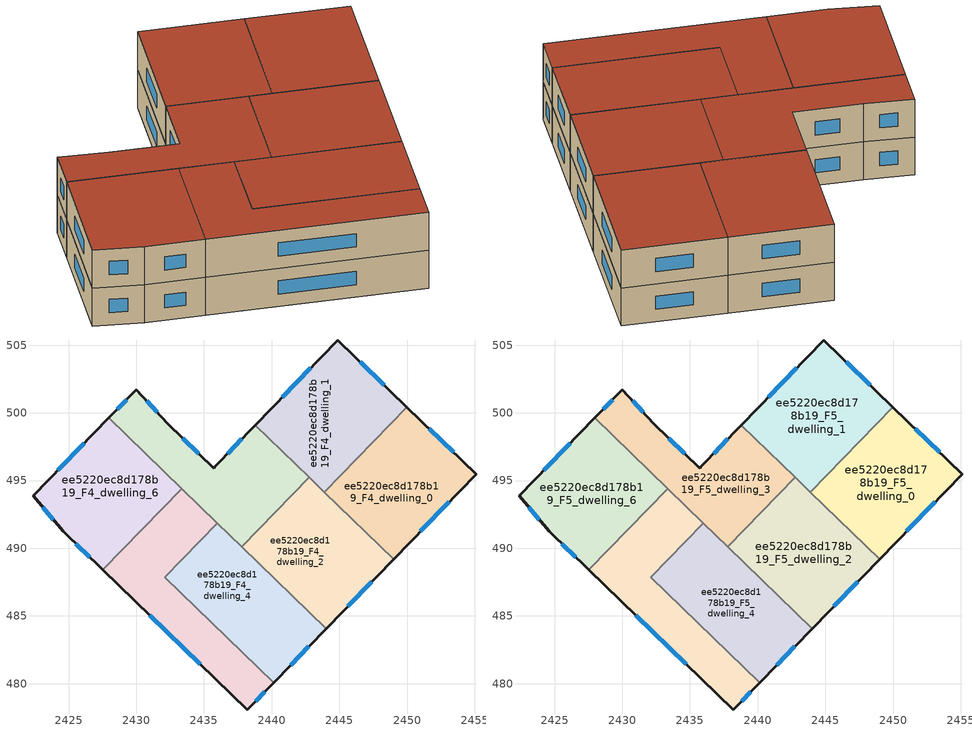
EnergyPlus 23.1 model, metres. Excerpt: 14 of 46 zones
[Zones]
ee5220ec8d178b19_F4_dwelling_0
 floor to ee5220ec8d178b19_F3_dwelling_7 (EU_floor_Construction): 2454.97,495.35 2449,489.2 2444.66,493.41 2444.66,494.94 2445.03,495.32 z12
 floor to ee5220ec8d178b19_F3_dwelling_6 (EU_floor_Construction): 2455.1,495.48 2454.97,495.35 2445.03,495.32 2449.99,500.43 z12
 floor to ee5220ec8d178b19_F3_dwelling_4 (EU_floor_Construction): 2444.66,494.94 2444.66,493.41 2443.9,494.15 z12
 wall outside (EU_wall_Construction): 2449,489.2 2455.1,495.48 2449.99,500.43 z12:15
 wall to ee5220ec8d178b19_F4_dwelling_1 (EU_wall_Construction): 2449.99,500.43 2443.9,494.15 z12:15
 wall to ee5220ec8d178b19_F4_dwelling_2 (EU_wall_Construction): 2443.9,494.15 2449,489.2 z12:15
 window (EU_Window_Construction): 2453.44,497.09 2451.65,498.82 / 2450.98,491.24 2453.11,493.44 z12.98:14.02
ee5220ec8d178b19_F4_dwelling_1
 floor to ee5220ec8d178b19_F3_dwelling_4 (EU_floor_Construction): 2444.63,505.12 2444.66,494.94 2443.9,494.15 2439.3,498.61 2439.3,499.63 z12
 floor to ee5220ec8d178b19_F3_dwelling_6 (EU_floor_Construction): 2449.99,500.43 2445.03,495.32 2444.66,495.32 2444.63,505.12 2444.89,505.38 z12
 floor to ee5220ec8d178b19_F3_dwelling_2 (EU_floor_Construction): 2439.3,499.63 2439.3,498.61 2438.8,499.11 z12
 floor to ee5220ec8d178b19_F3_dwelling_7 (EU_floor_Construction): 2445.03,495.32 2444.66,494.94 2444.66,495.32 z12
 wall outside (EU_wall_Construction): 2449.99,500.43 2444.89,505.38 2438.8,499.11 z12:15
 wall to ee5220ec8d178b19_F4_dwelling_3 (EU_wall_Construction): 2438.8,499.11 2442.77,495.25 z12:15
 wall to ee5220ec8d178b19_F4_dwelling_2 (EU_wall_Construction): 2442.77,495.25 2443.9,494.15 z12:15
 window (EU_Window_Construction): 2448.33,502.04 2446.55,503.77 / 2442.91,503.34 2440.78,501.15 z12.98:14.02
ee5220ec8d178b19_F4_dwelling_2
 floor to ee5220ec8d178b19_F3_dwelling_5 (EU_floor_Construction): 2444.67,492.2 2444.69,484.76 2444.01,484.06 2439.33,488.6 2439.32,491.7 2439.8,492.19 z12
 floor to ee5220ec8d178b19_F3_dwelling_7 (EU_floor_Construction): 2449,489.2 2444.69,484.76 2444.66,493.41 z12
 floor to ee5220ec8d178b19_F3_dwelling_4 (EU_floor_Construction): 2444.66,493.41 2444.67,492.2 2439.8,492.19 2442.77,495.25 z12
 floor to ee5220ec8d178b19_F3_dwelling_2 (EU_floor_Construction): 2439.32,491.7 2439.33,488.87 2439.06,488.87 2437.78,490.11 z12
 floor to ee5220ec8d178b19_F3_dwelling_3 (EU_floor_Construction): 2439.33,488.87 2439.33,488.6 2439.06,488.87 z12
 wall outside (EU_wall_Construction): 2444.01,484.06 2449,489.2 z12:15
 wall to ee5220ec8d178b19_F4_dwelling_3 (EU_wall_Construction): 2442.77,495.25 2437.78,490.11 z12:15
 wall to ee5220ec8d178b19_F4_dwelling_4 (EU_wall_Construction): 2437.78,490.11 2444.01,484.06 z12:15
 window (EU_Window_Construction): 2445.64,485.73 2447.38,487.53 z12.98:14.02
ee5220ec8d178b19_F4_dwelling_3
 floor to ee5220ec8d178b19_F3_dwelling_2 (EU_floor_Construction): 2439.3,498.61 2439.32,491.7 2437.78,490.11 2433.04,494.7 2433.03,498.52 2435.71,495.92 2438.8,499.11 z12
 floor to ee5220ec8d178b19_F3_dwelling_0 (EU_floor_Construction): 2432.32,499.21 2433.03,498.52 2433.04,494.7 2427.97,499.63 2430.01,501.72 z12
 floor to ee5220ec8d178b19_F3_dwelling_5 (EU_floor_Construction): 2439.8,492.19 2439.32,491.7 2439.32,492.18 z12
 floor to ee5220ec8d178b19_F3_dwelling_4 (EU_floor_Construction): 2442.77,495.25 2439.8,492.19 2439.32,492.18 2439.3,498.61 z12
 wall outside (EU_wall_Construction): 2438.8,499.11 2435.76,495.97 2435.71,495.92 2432.32,499.21 2430.01,501.72 2429.92,501.63 2427.97,499.63 z12:15
 wall to ee5220ec8d178b19_F4_dwelling_6 (EU_wall_Construction): 2427.97,499.63 2433.35,494.41 z12:15
 wall to ee5220ec8d178b19_F4_dwelling_5 (EU_wall_Construction): 2433.35,494.41 2435.99,491.85 z12:15
 wall to ee5220ec8d178b19_F4_dwelling_4 (EU_wall_Construction): 2435.99,491.85 2437.78,490.11 z12:15
 window (EU_Window_Construction): 2429.29,500.98 2428.6,500.28 / 2431.56,500.03 2430.76,500.91 / 2434.6,496.99 2433.42,498.14 / 2437.81,498.09 2436.74,496.99 z12.98:14.02
ee5220ec8d178b19_F4_dwelling_4
 floor to ee5220ec8d178b19_F3_dwelling_3 (EU_floor_Construction): 2439.33,488.6 2439.36,480.83 2433.07,486.93 2433.06,488.83 2433.08,488.85 2439.06,488.87 z12
 floor to ee5220ec8d178b19_F3_dwelling_1 (EU_floor_Construction): 2433.06,488.83 2433.07,486.93 2432.11,487.85 z12
 floor to ee5220ec8d178b19_F3_dwelling_5 (EU_floor_Construction): 2444.01,484.06 2440.14,480.07 2439.36,480.83 2439.33,488.6 z12
 floor to ee5220ec8d178b19_F3_dwelling_2 (EU_floor_Construction): 2439.06,488.87 2433.08,488.85 2435.99,491.85 z12
 wall outside (EU_wall_Construction): 2440.14,480.07 2444.01,484.06 z12:15
 wall to ee5220ec8d178b19_F4_dwelling_5 (EU_wall_Construction): 2435.99,491.85 2432.11,487.85 2440.14,480.07 z12:15
 window (EU_Window_Construction): 2441.4,481.37 2442.75,482.76 z12.98:14.02
ee5220ec8d178b19_F4_dwelling_5
 floor to ee5220ec8d178b19_F3_dwelling_1 (EU_floor_Construction): 2433.05,493.35 2433.06,488.83 2432.11,487.85 2433.07,486.93 2433.08,483.01 2427.52,488.4 2432.32,493.35 z12
 floor to ee5220ec8d178b19_F3_dwelling_0 (EU_floor_Construction): 2433.05,494.1 2433.05,493.35 2432.32,493.35 z12
 floor to ee5220ec8d178b19_F3_dwelling_3 (EU_floor_Construction): 2439.36,480.83 2439.36,479.26 2438.19,478.05 2433.08,483.01 2433.07,486.93 z12
 floor to ee5220ec8d178b19_F3_dwelling_5 (EU_floor_Construction): 2440.14,480.07 2439.36,479.26 2439.36,480.83 z12
 floor to ee5220ec8d178b19_F3_dwelling_2 (EU_floor_Construction): 2435.99,491.85 2433.08,488.85 2433.06,488.85 2433.05,494.1 2433.35,494.41 z12
 wall outside (EU_wall_Construction): 2427.52,488.4 2438.19,478.05 2440.14,480.07 z12:15
 wall to ee5220ec8d178b19_F4_dwelling_6 (EU_wall_Construction): 2433.35,494.41 2427.52,488.4 z12:15
 window (EU_Window_Construction): 2438.82,478.71 2439.5,479.41 / 2430.99,485.04 2434.72,481.42 z12.98:14.02
ee5220ec8d178b19_F4_dwelling_6
 floor to ee5220ec8d178b19_F3_dwelling_0 (EU_floor_Construction): 2433.04,494.7 2433.05,494.1 2432.32,493.35 2422.83,493.32 2422.37,493.87 2427.97,499.63 z12
 floor to ee5220ec8d178b19_F3_dwelling_1 (EU_floor_Construction): 2432.32,493.35 2427.52,488.4 2424.59,491.24 2422.83,493.32 z12
 floor to ee5220ec8d178b19_F3_dwelling_2 (EU_floor_Construction): 2433.35,494.41 2433.05,494.1 2433.04,494.7 z12
 wall outside (EU_wall_Construction): 2427.97,499.63 2422.37,493.87 2424.59,491.24 2427.52,488.4 z12:15
 window (EU_Window_Construction): 2425.54,490.32 2426.56,489.33 / 2423.09,493.02 2423.87,492.1 / 2426.15,497.76 2424.19,495.74 z12.98:14.02
ee5220ec8d178b19_F5_dwelling_0
 floor to ee5220ec8d178b19_F4_dwelling_0 (EU_floor_Construction): 2455.1,495.48 2449,489.2 2443.9,494.15 2449.99,500.43 z15
 wall outside (EU_wall_Construction): 2449,489.2 2455.1,495.48 2449.99,500.43 z15:18
 wall to ee5220ec8d178b19_F5_dwelling_1 (EU_wall_Construction): 2449.99,500.43 2443.9,494.15 z15:18
 wall to ee5220ec8d178b19_F5_dwelling_2 (EU_wall_Construction): 2443.9,494.15 2449,489.2 z15:18
 window (EU_Window_Construction): 2453.44,497.09 2451.65,498.82 / 2450.98,491.24 2453.11,493.44 z15.98:17.02
 roof outside (EU_roof_Construction): 2449,489.2 2455.1,495.48 2449.99,500.43 2443.9,494.15 z18
ee5220ec8d178b19_F5_dwelling_1
 floor to ee5220ec8d178b19_F4_dwelling_1 (EU_floor_Construction): 2449.99,500.43 2443.9,494.15 2438.8,499.11 2444.89,505.38 z15
 wall outside (EU_wall_Construction): 2449.99,500.43 2444.89,505.38 2438.8,499.11 z15:18
 wall to ee5220ec8d178b19_F5_dwelling_3 (EU_wall_Construction): 2438.8,499.11 2442.77,495.25 z15:18
 wall to ee5220ec8d178b19_F5_dwelling_2 (EU_wall_Construction): 2442.77,495.25 2443.9,494.15 z15:18
 window (EU_Window_Construction): 2448.33,502.04 2446.55,503.77 / 2442.91,503.34 2440.78,501.15 z15.98:17.02
 roof outside (EU_roof_Construction): 2443.9,494.15 2449.99,500.43 2444.89,505.38 2438.8,499.11 z18
ee5220ec8d178b19_F5_dwelling_2
 floor to ee5220ec8d178b19_F4_dwelling_2 (EU_floor_Construction): 2449,489.2 2444.01,484.06 2437.78,490.11 2442.77,495.25 z15
 wall outside (EU_wall_Construction): 2444.01,484.06 2449,489.2 z15:18
 wall to ee5220ec8d178b19_F5_dwelling_3 (EU_wall_Construction): 2442.77,495.25 2437.78,490.11 z15:18
 wall to ee5220ec8d178b19_F5_dwelling_4 (EU_wall_Construction): 2437.78,490.11 2444.01,484.06 z15:18
 window (EU_Window_Construction): 2445.64,485.73 2447.38,487.53 z15.98:17.02
 roof outside (EU_roof_Construction): 2444.01,484.06 2449,489.2 2442.77,495.25 2437.78,490.11 z18
ee5220ec8d178b19_F5_dwelling_3
 floor to ee5220ec8d178b19_F4_dwelling_3 (EU_floor_Construction): 2438.8,499.11 2442.77,495.25 2437.78,490.11 2427.97,499.63 2429.92,501.63 2430.01,501.72 2432.32,499.21 2435.71,495.92 2435.76,495.97 z15
 wall outside (EU_wall_Construction): 2438.8,499.11 2435.76,495.97 2435.71,495.92 2432.32,499.21 2430.01,501.72 2429.92,501.63 2427.97,499.63 z15:18
 wall to ee5220ec8d178b19_F5_dwelling_6 (EU_wall_Construction): 2427.97,499.63 2433.35,494.41 z15:18
 wall to ee5220ec8d178b19_F5_dwelling_5 (EU_wall_Construction): 2433.35,494.41 2435.99,491.85 z15:18
 wall to ee5220ec8d178b19_F5_dwelling_4 (EU_wall_Construction): 2435.99,491.85 2437.78,490.11 z15:18
 window (EU_Window_Construction): 2429.29,500.98 2428.6,500.28 / 2431.56,500.03 2430.76,500.91 / 2434.6,496.99 2433.42,498.14 / 2437.81,498.09 2436.74,496.99 z15.98:17.02
 roof outside (EU_roof_Construction): 2437.78,490.11 2442.77,495.25 2438.8,499.11 2435.76,495.97 2435.71,495.92 2432.32,499.21 2430.01,501.72 2429.92,501.63 2427.97,499.63 z18
ee5220ec8d178b19_F5_dwelling_4
 floor to ee5220ec8d178b19_F4_dwelling_4 (EU_floor_Construction): 2444.01,484.06 2440.14,480.07 2432.11,487.85 2435.99,491.85 z15
 wall outside (EU_wall_Construction): 2440.14,480.07 2444.01,484.06 z15:18
 wall to ee5220ec8d178b19_F5_dwelling_5 (EU_wall_Construction): 2435.99,491.85 2432.11,487.85 2440.14,480.07 z15:18
 window (EU_Window_Construction): 2441.4,481.37 2442.75,482.76 z15.98:17.02
 roof outside (EU_roof_Construction): 2440.14,480.07 2444.01,484.06 2435.99,491.85 2432.11,487.85 z18
ee5220ec8d178b19_F5_dwelling_5
 floor to ee5220ec8d178b19_F4_dwelling_5 (EU_floor_Construction): 2435.99,491.85 2432.11,487.85 2440.14,480.07 2438.19,478.05 2427.52,488.4 2433.35,494.41 z15
 wall outside (EU_wall_Construction): 2427.52,488.4 2438.19,478.05 2440.14,480.07 z15:18
 wall to ee5220ec8d178b19_F5_dwelling_6 (EU_wall_Construction): 2433.35,494.41 2427.52,488.4 z15:18
 window (EU_Window_Construction): 2438.82,478.71 2439.5,479.41 / 2430.99,485.04 2434.72,481.42 z15.98:17.02
 roof outside (EU_roof_Construction): 2438.19,478.05 2440.14,480.07 2432.11,487.85 2435.99,491.85 2433.35,494.41 2427.52,488.4 z18
ee5220ec8d178b19_F5_dwelling_6
 floor to ee5220ec8d178b19_F4_dwelling_6 (EU_floor_Construction): 2433.35,494.41 2427.52,488.4 2424.59,491.24 2422.37,493.87 2427.97,499.63 z15
 wall outside (EU_wall_Construction): 2427.97,499.63 2422.37,493.87 2424.59,491.24 2427.52,488.4 z15:18
 window (EU_Window_Construction): 2425.54,490.32 2426.56,489.33 / 2423.09,493.02 2423.87,492.1 / 2426.15,497.76 2424.19,495.74 z15.98:17.02
 roof outside (EU_roof_Construction): 2427.52,488.4 2433.35,494.41 2427.97,499.63 2422.37,493.87 2424.59,491.24 z18
[Building]
EU S2 Campaign: North Axis=0; Terrain=City; Solar Distribution=FullExterior
[Site:Location]
Bologna: Latitude=44.5; Longitude=11.25; Time Zone=1; Elevation=37
[SizingPeriod:WeatherFileDays]
AnnualSizingPeriod: Begin Month=1; Begin Day of Month=1; End Month=12; End Day of Month=31; Day of Week for Start Day=Monday; Use Weather File Daylight Saving Period=No; Use Weather File Rain and Snow Indicators=No
[MATERIAL]
EU_InternalMass_Material: Roughness=MediumRough; Thickness=0.1; Conductivity=1; Density=1800; Specific Heat=900; Thermal Absorptance=0.9; Solar Absorptance=0.7; Visible Absorptance=0.7
[MATERIAL:NOMASS] Roughness=MediumRough; Thermal Absorptance=0.9; Solar Absorptance=0.7; Visible Absorptance=0.7
Name | Thermal Resistance
EU_wall_NoMass | 0.905828
EU_roof_NoMass | 0.37593
EU_floor_NoMass | 0.67114
[WINDOWMATERIAL:SIMPLEGLAZINGSYSTEM]
EU_Window_SimpleGlazing: UFactor=4.52486; Solar Heat Gain Coefficient=0.85; Visible Transmittance=0.85
[CONSTRUCTION]
EU_wall_Construction: EU_wall_NoMass
EU_roof_Construction: EU_roof_NoMass
EU_floor_Construction: EU_floor_NoMass
EU_Window_Construction: EU_Window_SimpleGlazing
EU_InternalMass_Construction: EU_InternalMass_Material
[ZONE] Type=1; Multiplier=1; Ceiling Height=autocalculate; Floor Area=autocalculate; Part of Total Floor Area=Yes
Name | Volume
ee5220ec8d178b19_F4_dwelling_0; ee5220ec8d178b19_F5_dwelling_0 | 186.659
ee5220ec8d178b19_F4_dwelling_1; ee5220ec8d178b19_F5_dwelling_1 | 186.615
ee5220ec8d178b19_F4_dwelling_2; ee5220ec8d178b19_F5_dwelling_2 | 186.604
ee5220ec8d178b19_F4_dwelling_3; ee5220ec8d178b19_F5_dwelling_3 | 186.608
ee5220ec8d178b19_F4_dwelling_4; ee5220ec8d178b19_F5_dwelling_4 | 186.632
ee5220ec8d178b19_F4_dwelling_5; ee5220ec8d178b19_F5_dwelling_5 | 186.628
ee5220ec8d178b19_F4_dwelling_6; ee5220ec8d178b19_F5_dwelling_6 | 186.658
[INTERNALMASS] Construction=EU_InternalMass_Construction
Name | Zone or ZoneList | Surface Area
ee5220ec8d178b19_F4_dwelling_0_EU_InternalMass | ee5220ec8d178b19_F4_dwelling_0 | 62.2211
ee5220ec8d178b19_F4_dwelling_1_EU_InternalMass | ee5220ec8d178b19_F4_dwelling_1 | 62.2081
ee5220ec8d178b19_F4_dwelling_2_EU_InternalMass | ee5220ec8d178b19_F4_dwelling_2 | 62.2032
ee5220ec8d178b19_F4_dwelling_3_EU_InternalMass | ee5220ec8d178b19_F4_dwelling_3 | 62.2023
ee5220ec8d178b19_F4_dwelling_4_EU_InternalMass | ee5220ec8d178b19_F4_dwelling_4 | 62.2117
ee5220ec8d178b19_F4_dwelling_5_EU_InternalMass | ee5220ec8d178b19_F4_dwelling_5 | 62.2094
ee5220ec8d178b19_F4_dwelling_6_EU_InternalMass | ee5220ec8d178b19_F4_dwelling_6 | 62.2192
ee5220ec8d178b19_F5_dwelling_0_EU_InternalMass | ee5220ec8d178b19_F5_dwelling_0 | 62.2211
ee5220ec8d178b19_F5_dwelling_1_EU_InternalMass | ee5220ec8d178b19_F5_dwelling_1 | 62.2081
ee5220ec8d178b19_F5_dwelling_2_EU_InternalMass | ee5220ec8d178b19_F5_dwelling_2 | 62.2032
ee5220ec8d178b19_F5_dwelling_3_EU_InternalMass | ee5220ec8d178b19_F5_dwelling_3 | 62.2023
ee5220ec8d178b19_F5_dwelling_4_EU_InternalMass | ee5220ec8d178b19_F5_dwelling_4 | 62.2117
ee5220ec8d178b19_F5_dwelling_5_EU_InternalMass | ee5220ec8d178b19_F5_dwelling_5 | 62.2094
ee5220ec8d178b19_F5_dwelling_6_EU_InternalMass | ee5220ec8d178b19_F5_dwelling_6 | 62.2192
[OTHEREQUIPMENT] Fuel Type=Electricity; Design Level Calculation Method=Watts/Area; Power per Zone Floor Area=1; Fraction Latent=0; Fraction Radiant=0; Fraction Lost=0; Carbon Dioxide Generation Rate=0; EndUse Subcategory=EU_Step8_InternalGains
Name | Zone or ZoneList or Space or SpaceList | Schedule
EU_Step8_InternalGain_ee5220ec8d178b19_F4_dwelling_0_f000 | ee5220ec8d178b19_F4_dwelling_0 | EU_Step8_GainSchedule_ee5220ec8d178b19_F4_dwelling_0_f000
EU_Step8_InternalGain_ee5220ec8d178b19_F4_dwelling_1_f000 | ee5220ec8d178b19_F4_dwelling_1 | EU_Step8_GainSchedule_ee5220ec8d178b19_F4_dwelling_1_f000
EU_Step8_InternalGain_ee5220ec8d178b19_F4_dwelling_2_f000 | ee5220ec8d178b19_F4_dwelling_2 | EU_Step8_GainSchedule_ee5220ec8d178b19_F4_dwelling_2_f000
EU_Step8_InternalGain_ee5220ec8d178b19_F4_dwelling_3_f000 | ee5220ec8d178b19_F4_dwelling_3 | EU_Step8_GainSchedule_ee5220ec8d178b19_F4_dwelling_3_f000
EU_Step8_InternalGain_ee5220ec8d178b19_F4_dwelling_4_f000 | ee5220ec8d178b19_F4_dwelling_4 | EU_Step8_GainSchedule_ee5220ec8d178b19_F4_dwelling_4_f000
EU_Step8_InternalGain_ee5220ec8d178b19_F4_dwelling_5_f000 | ee5220ec8d178b19_F4_dwelling_5 | EU_Step8_GainSchedule_ee5220ec8d178b19_F4_dwelling_5_f000
EU_Step8_InternalGain_ee5220ec8d178b19_F4_dwelling_6_f000 | ee5220ec8d178b19_F4_dwelling_6 | EU_Step8_GainSchedule_ee5220ec8d178b19_F4_dwelling_6_f000
EU_Step8_InternalGain_ee5220ec8d178b19_F5_dwelling_0_f000 | ee5220ec8d178b19_F5_dwelling_0 | EU_Step8_GainSchedule_ee5220ec8d178b19_F5_dwelling_0_f000
EU_Step8_InternalGain_ee5220ec8d178b19_F5_dwelling_1_f000 | ee5220ec8d178b19_F5_dwelling_1 | EU_Step8_GainSchedule_ee5220ec8d178b19_F5_dwelling_1_f000
EU_Step8_InternalGain_ee5220ec8d178b19_F5_dwelling_2_f000 | ee5220ec8d178b19_F5_dwelling_2 | EU_Step8_GainSchedule_ee5220ec8d178b19_F5_dwelling_2_f000
EU_Step8_InternalGain_ee5220ec8d178b19_F5_dwelling_3_f000 | ee5220ec8d178b19_F5_dwelling_3 | EU_Step8_GainSchedule_ee5220ec8d178b19_F5_dwelling_3_f000
EU_Step8_InternalGain_ee5220ec8d178b19_F5_dwelling_4_f000 | ee5220ec8d178b19_F5_dwelling_4 | EU_Step8_GainSchedule_ee5220ec8d178b19_F5_dwelling_4_f000
EU_Step8_InternalGain_ee5220ec8d178b19_F5_dwelling_5_f000 | ee5220ec8d178b19_F5_dwelling_5 | EU_Step8_GainSchedule_ee5220ec8d178b19_F5_dwelling_5_f000
EU_Step8_InternalGain_ee5220ec8d178b19_F5_dwelling_6_f000 | ee5220ec8d178b19_F5_dwelling_6 | EU_Step8_GainSchedule_ee5220ec8d178b19_F5_dwelling_6_f000
[ZONEVENTILATION:DESIGNFLOWRATE] Schedule=EU_AlwaysOn; Design Flow Rate Calculation Method=AirChanges/Hour; Air Changes per Hour=0.73129; Ventilation Type=Natural; Fan Pressure Rise=0; Fan Total Efficiency=1; Constant Term Coefficient=1; Temperature Term Coefficient=0; Velocity Term Coefficient=0; Velocity Squared Term Coefficient=0; Minimum Indoor Temperature=-100; Maximum Indoor Temperature=100; Delta Temperature=-100; Minimum Outdoor Temperature=-100; Maximum Outdoor Temperature=100; Maximum Wind Speed=40
Name | Zone or ZoneList or Space or SpaceList
EU_ConstantAir_ee5220ec8d178b19_F4_dwelling_0 | ee5220ec8d178b19_F4_dwelling_0
EU_ConstantAir_ee5220ec8d178b19_F4_dwelling_1 | ee5220ec8d178b19_F4_dwelling_1
EU_ConstantAir_ee5220ec8d178b19_F4_dwelling_2 | ee5220ec8d178b19_F4_dwelling_2
EU_ConstantAir_ee5220ec8d178b19_F4_dwelling_3 | ee5220ec8d178b19_F4_dwelling_3
EU_ConstantAir_ee5220ec8d178b19_F4_dwelling_4 | ee5220ec8d178b19_F4_dwelling_4
EU_ConstantAir_ee5220ec8d178b19_F4_dwelling_5 | ee5220ec8d178b19_F4_dwelling_5
EU_ConstantAir_ee5220ec8d178b19_F4_dwelling_6 | ee5220ec8d178b19_F4_dwelling_6
EU_ConstantAir_ee5220ec8d178b19_F5_dwelling_0 | ee5220ec8d178b19_F5_dwelling_0
EU_ConstantAir_ee5220ec8d178b19_F5_dwelling_1 | ee5220ec8d178b19_F5_dwelling_1
EU_ConstantAir_ee5220ec8d178b19_F5_dwelling_2 | ee5220ec8d178b19_F5_dwelling_2
EU_ConstantAir_ee5220ec8d178b19_F5_dwelling_3 | ee5220ec8d178b19_F5_dwelling_3
EU_ConstantAir_ee5220ec8d178b19_F5_dwelling_4 | ee5220ec8d178b19_F5_dwelling_4
EU_ConstantAir_ee5220ec8d178b19_F5_dwelling_5 | ee5220ec8d178b19_F5_dwelling_5
EU_ConstantAir_ee5220ec8d178b19_F5_dwelling_6 | ee5220ec8d178b19_F5_dwelling_6
[HVACTEMPLATE:THERMOSTAT] Constant Heating Setpoint=20; Constant Cooling Setpoint=50
EU_HeatOnly_ee5220ec8d178b19_F0_dwelling_0; EU_HeatOnly_ee5220ec8d178b19_F0_dwelling_1; EU_HeatOnly_ee5220ec8d178b19_F0_dwelling_2; EU_HeatOnly_ee5220ec8d178b19_F0_dwelling_3; EU_HeatOnly_ee5220ec8d178b19_F0_dwelling_4; EU_HeatOnly_ee5220ec8d178b19_F0_dwelling_5; EU_HeatOnly_ee5220ec8d178b19_F0_dwelling_6; EU_HeatOnly_ee5220ec8d178b19_F0_dwelling_7; EU_HeatOnly_ee5220ec8d178b19_F1_dwelling_0; EU_HeatOnly_ee5220ec8d178b19_F1_dwelling_1; EU_HeatOnly_ee5220ec8d178b19_F1_dwelling_2; EU_HeatOnly_ee5220ec8d178b19_F1_dwelling_3; EU_HeatOnly_ee5220ec8d178b19_F1_dwelling_4; EU_HeatOnly_ee5220ec8d178b19_F1_dwelling_5; EU_HeatOnly_ee5220ec8d178b19_F1_dwelling_6; EU_HeatOnly_ee5220ec8d178b19_F1_dwelling_7; EU_HeatOnly_ee5220ec8d178b19_F2_dwelling_0; EU_HeatOnly_ee5220ec8d178b19_F2_dwelling_1; EU_HeatOnly_ee5220ec8d178b19_F2_dwelling_2; EU_HeatOnly_ee5220ec8d178b19_F2_dwelling_3; EU_HeatOnly_ee5220ec8d178b19_F2_dwelling_4; EU_HeatOnly_ee5220ec8d178b19_F2_dwelling_5; EU_HeatOnly_ee5220ec8d178b19_F2_dwelling_6; EU_HeatOnly_ee5220ec8d178b19_F2_dwelling_7; EU_HeatOnly_ee5220ec8d178b19_F3_dwelling_0; EU_HeatOnly_ee5220ec8d178b19_F3_dwelling_1; EU_HeatOnly_ee5220ec8d178b19_F3_dwelling_2; EU_HeatOnly_ee5220ec8d178b19_F3_dwelling_3; EU_HeatOnly_ee5220ec8d178b19_F3_dwelling_4; EU_HeatOnly_ee5220ec8d178b19_F3_dwelling_5; EU_HeatOnly_ee5220ec8d178b19_F3_dwelling_6; EU_HeatOnly_ee5220ec8d178b19_F3_dwelling_7; EU_HeatOnly_ee5220ec8d178b19_F4_dwelling_0; EU_HeatOnly_ee5220ec8d178b19_F4_dwelling_1; EU_HeatOnly_ee5220ec8d178b19_F4_dwelling_2; EU_HeatOnly_ee5220ec8d178b19_F4_dwelling_3; EU_HeatOnly_ee5220ec8d178b19_F4_dwelling_4; EU_HeatOnly_ee5220ec8d178b19_F4_dwelling_5; EU_HeatOnly_ee5220ec8d178b19_F4_dwelling_6; EU_HeatOnly_ee5220ec8d178b19_F5_dwelling_0; EU_HeatOnly_ee5220ec8d178b19_F5_dwelling_1; EU_HeatOnly_ee5220ec8d178b19_F5_dwelling_2; EU_HeatOnly_ee5220ec8d178b19_F5_dwelling_3; EU_HeatOnly_ee5220ec8d178b19_F5_dwelling_4; EU_HeatOnly_ee5220ec8d178b19_F5_dwelling_5; EU_HeatOnly_ee5220ec8d178b19_F5_dwelling_6
[HVACTEMPLATE:ZONE:IDEALLOADSAIRSYSTEM] System Availability Schedule=EU_AlwaysOn; Maximum Heating Supply Air Temperature=50; Minimum Cooling Supply Air Temperature=13; Maximum Heating Supply Air Humidity Ratio=0.0156; Minimum Cooling Supply Air Humidity Ratio=0.0077; Heating Limit=NoLimit; Cooling Limit=NoLimit; Heating Availability Schedule=EU_AlwaysOn; Cooling Availability Schedule=EU_CoolingOff; Dehumidification Control Type=ConstantSensibleHeatRatio; Cooling Sensible Heat Ratio=0.7; Dehumidification Setpoint=60; Humidification Control Type=None; Humidification Setpoint=30; Outdoor Air Method=None; Outdoor Air Flow Rate per Person=0.00944; Outdoor Air Flow Rate per Zone Floor Area=0; Outdoor Air Flow Rate per Zone=0; Demand Controlled Ventilation Type=None; Outdoor Air Economizer Type=NoEconomizer; Heat Recovery Type=None; Sensible Heat Recovery Effectiveness=0.7; Latent Heat Recovery Effectiveness=0.65
Name | Template Thermostat
ee5220ec8d178b19_F4_dwelling_0 | EU_HeatOnly_ee5220ec8d178b19_F4_dwelling_0
ee5220ec8d178b19_F4_dwelling_1 | EU_HeatOnly_ee5220ec8d178b19_F4_dwelling_1
ee5220ec8d178b19_F4_dwelling_2 | EU_HeatOnly_ee5220ec8d178b19_F4_dwelling_2
ee5220ec8d178b19_F4_dwelling_3 | EU_HeatOnly_ee5220ec8d178b19_F4_dwelling_3
ee5220ec8d178b19_F4_dwelling_4 | EU_HeatOnly_ee5220ec8d178b19_F4_dwelling_4
ee5220ec8d178b19_F4_dwelling_5 | EU_HeatOnly_ee5220ec8d178b19_F4_dwelling_5
ee5220ec8d178b19_F4_dwelling_6 | EU_HeatOnly_ee5220ec8d178b19_F4_dwelling_6
ee5220ec8d178b19_F5_dwelling_0 | EU_HeatOnly_ee5220ec8d178b19_F5_dwelling_0
ee5220ec8d178b19_F5_dwelling_1 | EU_HeatOnly_ee5220ec8d178b19_F5_dwelling_1
ee5220ec8d178b19_F5_dwelling_2 | EU_HeatOnly_ee5220ec8d178b19_F5_dwelling_2
ee5220ec8d178b19_F5_dwelling_3 | EU_HeatOnly_ee5220ec8d178b19_F5_dwelling_3
ee5220ec8d178b19_F5_dwelling_4 | EU_HeatOnly_ee5220ec8d178b19_F5_dwelling_4
ee5220ec8d178b19_F5_dwelling_5 | EU_HeatOnly_ee5220ec8d178b19_F5_dwelling_5
ee5220ec8d178b19_F5_dwelling_6 | EU_HeatOnly_ee5220ec8d178b19_F5_dwelling_6
[SIZING:ZONE] Zone Cooling Design Supply Air Temperature Input Method=SupplyAirTemperature; Zone Cooling Design Supply Air Temperature=13; Zone Heating Design Supply Air Temperature Input Method=SupplyAirTemperature; Zone Heating Design Supply Air Temperature=50; Zone Cooling Design Supply Air Humidity Ratio=0.008; Zone Heating Design Supply Air Humidity Ratio=0.008; Cooling Design Air Flow Method=DesignDay; Cooling Design Air Flow Rate=0; Cooling Minimum Air Flow per Zone Floor Area=0.000762; Cooling Minimum Air Flow=0; Cooling Minimum Air Flow Fraction=0.2; Heating Design Air Flow Method=DesignDay; Heating Design Air Flow Rate=0; Heating Maximum Air Flow per Zone Floor Area=0.002032; Heating Maximum Air Flow=0.141576; Heating Maximum Air Flow Fraction=0.3; Account for Dedicated Outdoor Air System=No; Dedicated Outdoor Air System Control Strategy=NeutralSupplyAir; Dedicated Outdoor Air Low Setpoint Temperature for Design=autosize; Dedicated Outdoor Air High Setpoint Temperature for Design=autosize; Zone Load Sizing Method=Sensible Load Only No Latent Load; Zone Latent Cooling Design Supply Air Humidity Ratio Input Method=HumidityRatioDifference; Zone Cooling Design Supply Air Humidity Ratio Difference=0.005; Zone Latent Heating Design Supply Air Humidity Ratio Input Method=HumidityRatioDifference; Zone Humidification Design Supply Air Humidity Ratio Difference=0.005
ee5220ec8d178b19_F4_dwelling_0; ee5220ec8d178b19_F4_dwelling_1; ee5220ec8d178b19_F4_dwelling_2; ee5220ec8d178b19_F4_dwelling_3; ee5220ec8d178b19_F4_dwelling_4; ee5220ec8d178b19_F4_dwelling_5; ee5220ec8d178b19_F4_dwelling_6; ee5220ec8d178b19_F5_dwelling_0; ee5220ec8d178b19_F5_dwelling_1; ee5220ec8d178b19_F5_dwelling_2; ee5220ec8d178b19_F5_dwelling_3; ee5220ec8d178b19_F5_dwelling_4; ee5220ec8d178b19_F5_dwelling_5; ee5220ec8d178b19_F5_dwelling_6
[SCHEDULE:CONSTANT]
Name | Hourly Value
EU_AlwaysOn | 1
EU_CoolingOff | 0
[SCHEDULE:FILE] Column Number=1; Rows to Skip at Top=0; Number of Hours of Data=8760; Column Separator=Comma; Interpolate to Timestep=No; Minutes per Item=60; Adjust Schedule for Daylight Savings=Yes
Name | File
EU_Step8_GainSchedule_ee5220ec8d178b19_F4_dwelling_0_f000 | ../../schedules/ee5220ec8d178b19/ee5220ec8d178b19_F4_dwelling_0_f000_gain.csv
EU_Step8_GainSchedule_ee5220ec8d178b19_F4_dwelling_1_f000 | ../../schedules/ee5220ec8d178b19/ee5220ec8d178b19_F4_dwelling_1_f000_gain.csv
EU_Step8_GainSchedule_ee5220ec8d178b19_F4_dwelling_2_f000 | ../../schedules/ee5220ec8d178b19/ee5220ec8d178b19_F4_dwelling_2_f000_gain.csv
EU_Step8_GainSchedule_ee5220ec8d178b19_F4_dwelling_3_f000 | ../../schedules/ee5220ec8d178b19/ee5220ec8d178b19_F4_dwelling_3_f000_gain.csv
EU_Step8_GainSchedule_ee5220ec8d178b19_F4_dwelling_4_f000 | ../../schedules/ee5220ec8d178b19/ee5220ec8d178b19_F4_dwelling_4_f000_gain.csv
EU_Step8_GainSchedule_ee5220ec8d178b19_F4_dwelling_5_f000 | ../../schedules/ee5220ec8d178b19/ee5220ec8d178b19_F4_dwelling_5_f000_gain.csv
EU_Step8_GainSchedule_ee5220ec8d178b19_F4_dwelling_6_f000 | ../../schedules/ee5220ec8d178b19/ee5220ec8d178b19_F4_dwelling_6_f000_gain.csv
EU_Step8_GainSchedule_ee5220ec8d178b19_F5_dwelling_0_f000 | ../../schedules/ee5220ec8d178b19/ee5220ec8d178b19_F5_dwelling_0_f000_gain.csv
EU_Step8_GainSchedule_ee5220ec8d178b19_F5_dwelling_1_f000 | ../../schedules/ee5220ec8d178b19/ee5220ec8d178b19_F5_dwelling_1_f000_gain.csv
EU_Step8_GainSchedule_ee5220ec8d178b19_F5_dwelling_2_f000 | ../../schedules/ee5220ec8d178b19/ee5220ec8d178b19_F5_dwelling_2_f000_gain.csv
EU_Step8_GainSchedule_ee5220ec8d178b19_F5_dwelling_3_f000 | ../../schedules/ee5220ec8d178b19/ee5220ec8d178b19_F5_dwelling_3_f000_gain.csv
EU_Step8_GainSchedule_ee5220ec8d178b19_F5_dwelling_4_f000 | ../../schedules/ee5220ec8d178b19/ee5220ec8d178b19_F5_dwelling_4_f000_gain.csv
EU_Step8_GainSchedule_ee5220ec8d178b19_F5_dwelling_5_f000 | ../../schedules/ee5220ec8d178b19/ee5220ec8d178b19_F5_dwelling_5_f000_gain.csv
EU_Step8_GainSchedule_ee5220ec8d178b19_F5_dwelling_6_f000 | ../../schedules/ee5220ec8d178b19/ee5220ec8d178b19_F5_dwelling_6_f000_gain.csv
